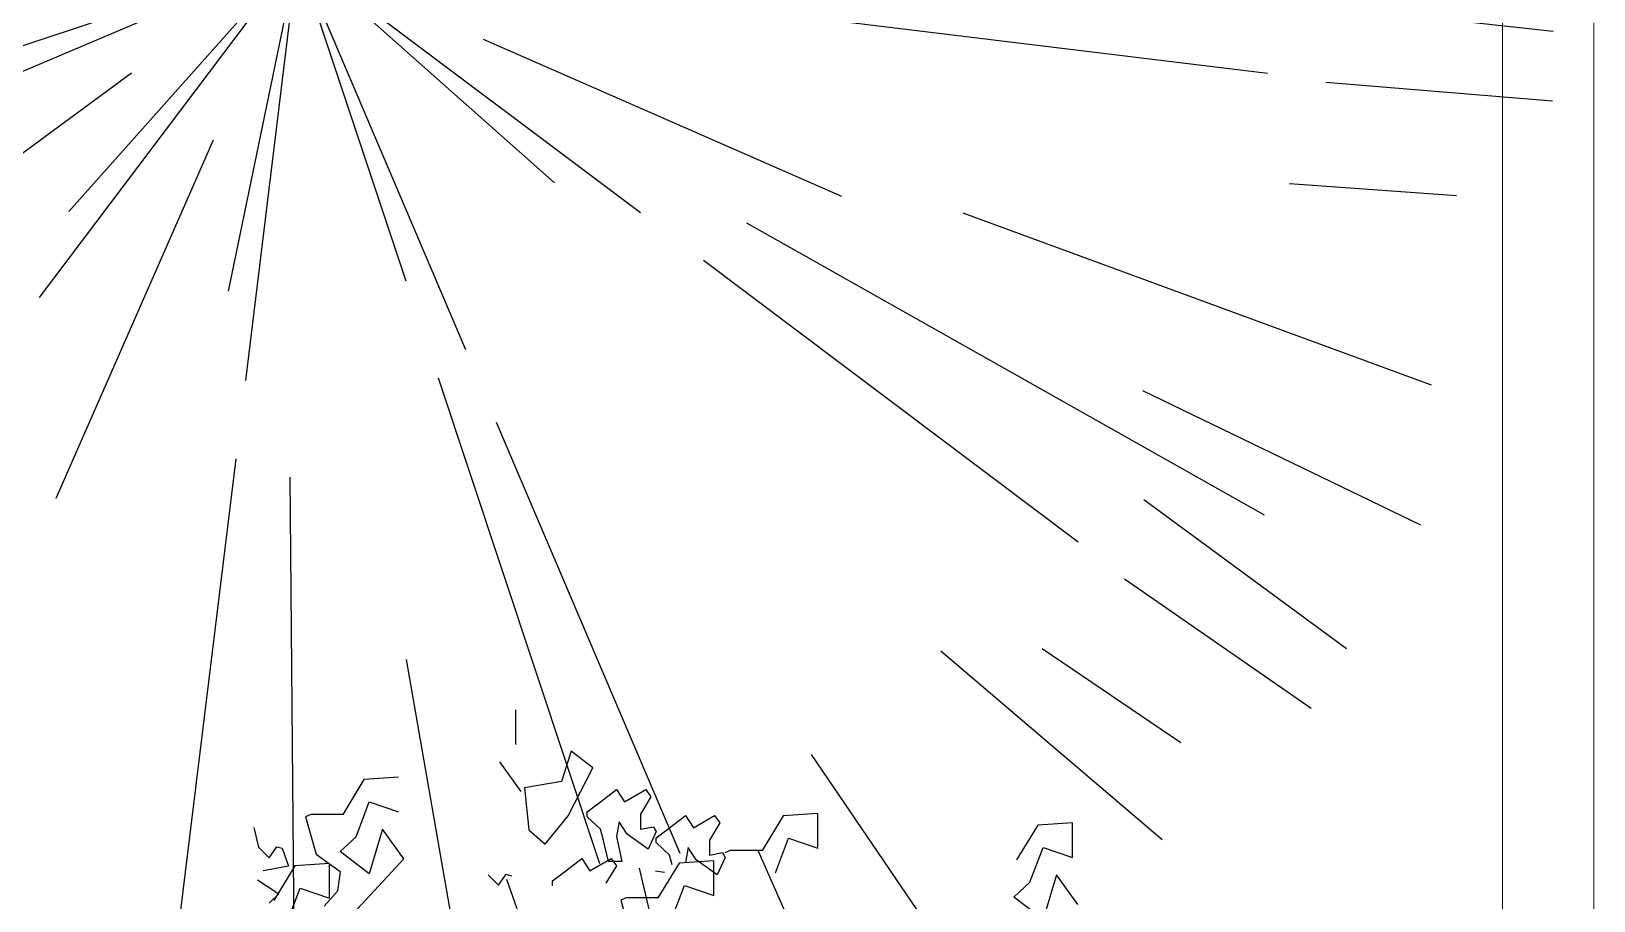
# Model space of a CAD drawing. Header units: metres. Extents: x -1655 to 449, y 40 to 361.
# Drawn here: x 192.016 to 192.871, y 61.427 to 61.903 of the extents above; entities that cross this region are included whole.
import ezdxf

# ---------------------------------------------------------------- set-up
doc = ezdxf.new("R2010")
doc.units = ezdxf.units.M
doc.header["$MEASUREMENT"] = 0
doc.layers.add('Layer5', color=31, linetype='Continuous', lineweight=9)
doc.layers.add('paisajismo', color=7, linetype='Continuous')

# ---------------------------------------------------------------- blocks, each defined once
blk = doc.blocks.new('derakht1')
at = {"layer": 'paisajismo', "color": 96}
for p, q in [((4591.55817, 2088.16759), (4591.46463, 2088.12783)), ((4591.55817, 2088.16759), (4591.48088, 2088.14192)), ((4591.55817, 2088.16759), (4591.49704, 2088.08639)), ((4591.55817, 2088.16759), (4591.50407, 2088.10671)), ((4591.55817, 2088.16759), (4591.54176, 2088.08782)), ((4591.55817, 2088.16759), (4591.54583, 2088.0667)), ((4591.55817, 2088.16759), (4591.63937, 2088.10646)), ((4591.55817, 2088.16759), (4591.61905, 2088.11349)), ((4591.55817, 2088.16759), (4591.59793, 2088.07405)), ((4591.55817, 2088.16759), (4591.58384, 2088.0903)), ((4591.79624, 2088.15594), (4591.85547, 2088.14943)), ((4591.67761, 2088.15298), (4591.78783, 2088.13951)), ((4591.60214, 2088.1476), (4591.687, 2088.11039)), ((4591.51887, 2088.13951), (4591.44422, 2088.08462)), ((4591.80168, 2088.13739), (4591.85532, 2088.13299)), ((4591.53818, 2088.12362), (4591.50097, 2088.03876)), ((4591.79304, 2088.11335), (4591.83262, 2088.1105)), ((4591.7157, 2088.10639), (4591.82662, 2088.06566)), ((4591.6645, 2088.10408), (4591.78703, 2088.03484)), ((4591.65431, 2088.09522), (4591.74302, 2088.02844)), ((4591.59147, 2088.06733), (4591.6297, 2087.95225)), ((4591.75827, 2088.0643), (4591.82402, 2088.03248)), ((4591.60524, 2088.05685), (4591.64868, 2087.95466)), ((4591.54356, 2088.04815), (4591.53009, 2087.93793)), ((4591.55634, 2088.04375), (4591.55763, 2087.90302)), ((4591.75852, 2088.03846), (4591.80656, 2088.00321)), ((4591.75396, 2088.01968), (4591.79821, 2087.98905)), ((4591.73445, 2088.00319), (4591.76731, 2087.98092)), ((4591.58393, 2088.00057), (4591.60412, 2087.88414)), ((4591.71051, 2088.00262), (4591.76289, 2087.95789)), ((4591.67981, 2087.97809), (4591.72085, 2087.91766)), ((4591.66711, 2087.95559), (4591.69109, 2087.90104)), ((4591.63903, 2087.95111), (4591.65496, 2087.8841)), ((4591.60762, 2087.94855), (4591.63061, 2087.88362))]:
    blk.add_line(p, q, dxfattribs=at)
blk = doc.blocks.new('A$C78ED2221')
at = {"layer": 'paisajismo', "color": 86}
for p, q in [((2.4149, 1.9266), (2.463, 1.8921)), ((2.4911, 1.918), (2.5473, 1.918)), ((2.5072, 1.8706), (2.4911, 1.918)), ((2.5473, 1.918), (2.5434, 1.862)), ((2.463, 1.8921), (2.3907, 1.8706)), ((2.4269, 1.8232), (2.451, 1.8491)), ((2.451, 1.8491), (2.5072, 1.8706)), ((2.5434, 1.862), (2.4871, 1.8276)), ((2.5064, 1.5058), (2.5626, 1.5058)), ((2.5225, 1.4584), (2.5064, 1.5058)), ((2.5626, 1.5058), (2.5587, 1.4498)), ((2.4663, 1.437), (2.5225, 1.4584)), ((2.5587, 1.4498), (2.5024, 1.4154)), ((2.5024, 1.4154), (2.5024, 1.3638)), ((2.491, 1.3559), (2.4629, 1.343)), ((2.4629, 1.343), (2.487, 1.3086)), ((2.4991, 1.3516), (2.491, 1.3559)), ((2.495, 1.3301), (2.4991, 1.3516)), ((2.5024, 1.3638), (2.4984, 1.3552)), ((2.5473, 1.3473), (2.5192, 1.3301)), ((2.5593, 1.3387), (2.5473, 1.3473)), ((2.4458, 1.2899), (2.4297, 1.3373)), ((2.4297, 1.3373), (2.4859, 1.3373)), ((2.4859, 1.3373), (2.482, 1.2813)), ((2.5192, 1.3301), (2.495, 1.3301)), ((2.5392, 1.3043), (2.5593, 1.3387)), ((2.5071, 1.2957), (2.4829, 1.2913)), ((2.487, 1.3086), (2.5071, 1.2957)), ((2.5593, 1.2913), (2.5392, 1.3043)), ((2.5392, 1.2655), (2.5593, 1.2913)), ((2.3896, 1.2685), (2.4458, 1.2899)), ((2.482, 1.2813), (2.4257, 1.2469)), ((2.479, 1.2699), (2.495, 1.2655)), ((2.495, 1.2655), (2.5151, 1.244)), ((2.5231, 1.244), (2.5392, 1.2655)), ((2.4257, 1.2469), (2.4257, 1.1953)), ((2.4696, 1.2428), (2.4672, 1.2574)), ((2.533, 1.2441), (2.5048, 1.2312)), ((2.5151, 1.244), (2.5231, 1.244)), ((2.541, 1.2398), (2.533, 1.2441)), ((2.5369, 1.2184), (2.541, 1.2398)), ((2.5048, 1.2312), (2.5289, 1.1968)), ((2.5611, 1.2184), (2.5369, 1.2184)), ((2.5892, 1.2355), (2.5611, 1.2184)), ((2.5811, 1.1925), (2.6012, 1.227)), ((2.6012, 1.227), (2.5892, 1.2355)), ((2.4217, 1.1867), (2.3615, 1.2039)), ((2.4257, 1.1953), (2.4217, 1.1867)), ((2.5289, 1.1968), (2.549, 1.1839)), ((2.6012, 1.1795), (2.5811, 1.1925)), ((2.4774, 1.1797), (2.4493, 1.1625)), ((2.4693, 1.1366), (2.4894, 1.1711)), ((2.4894, 1.1711), (2.4774, 1.1797)), ((2.5249, 1.1795), (2.4847, 1.1882)), ((2.4847, 1.1882), (2.4847, 1.1667)), ((2.4847, 1.1667), (2.5209, 1.1581)), ((2.549, 1.1839), (2.5249, 1.1795)), ((2.5811, 1.1538), (2.6012, 1.1795)), ((2.5209, 1.1581), (2.5369, 1.1538)), ((2.5369, 1.1538), (2.557, 1.1322)), ((2.5584, 1.1015), (2.6363, 1.1417)), ((2.565, 1.1322), (2.5811, 1.1538)), ((2.6363, 1.1417), (2.6631, 1.1063)), ((2.4894, 1.1237), (2.4693, 1.1366)), ((2.4693, 1.0979), (2.4894, 1.1237)), ((2.557, 1.1322), (2.565, 1.1322)), ((2.4533, 1.0763), (2.4693, 1.0979)), ((2.5128, 1.0644), (2.5584, 1.1015)), ((2.6143, 1.0908), (2.604, 1.0309)), ((2.6631, 1.1063), (2.6143, 1.0908)), ((2.4452, 1.0763), (2.4533, 1.0763)), ((2.5359, 1.0378), (2.5128, 1.0644)), ((2.604, 1.0309), (2.5359, 1.0378)), ((2.5978, 1.0254), (2.6459, 0.9909)), ((2.6741, 1.0168), (2.7303, 1.0168)), ((2.4461, 0.9888), (2.4641, 1.0011)), ((2.4632, 0.9717), (2.4461, 0.9888)), ((2.4641, 1.0011), (2.4615, 1.0098)), ((2.4002, 0.7536), (2.4887, 0.8354)), ((2.4887, 0.8354), (2.5368, 0.801)), ((2.581, 0.7794), (2.5649, 0.8268)), ((2.6211, 0.8268), (2.6172, 0.7708)), ((2.5368, 0.801), (2.4645, 0.7794)), ((2.4645, 0.7794), (2.5006, 0.7321)), ((2.5248, 0.758), (2.581, 0.7794)), ((2.6172, 0.7708), (2.5609, 0.7364)), ((2.5006, 0.7321), (2.5248, 0.758)), ((2.5609, 0.7364), (2.5609, 0.6848)), ((2.4364, 0.7279), (2.4123, 0.7063)), ((2.4413, 0.6676), (2.4252, 0.715)), ((2.4252, 0.715), (2.4814, 0.715)), ((2.4686, 0.7321), (2.4364, 0.7279)), ((2.4967, 0.6934), (2.4686, 0.7321)), ((2.4814, 0.715), (2.4774, 0.659)), ((2.5569, 0.6762), (2.4967, 0.6934)), ((2.5609, 0.6848), (2.5569, 0.6762)), ((2.3851, 0.6462), (2.4413, 0.6676)), ((2.4774, 0.659), (2.4212, 0.6247)), ((2.4324, 0.6328), (2.4172, 0.6175)), ((2.4546, 0.5983), (2.4324, 0.6328)), ((2.477, 0.6489), (2.4697, 0.6076)), ((2.506, 0.6382), (2.477, 0.6489)), ((2.5086, 0.6295), (2.506, 0.6382)), ((2.4906, 0.6172), (2.5086, 0.6295)), ((2.5077, 0.6001), (2.4906, 0.6172)), ((2.5397, 0.5924), (2.5077, 0.6001))]:
    blk.add_line(p, q, dxfattribs=at)
at = {"layer": 'paisajismo', "color": 64}
blk.add_line((2.3907, 1.8706), (2.4269, 1.8232), dxfattribs=at)

msp = doc.modelspace()

# ---------------------------------------------------------------- linework, layer by layer
at = {"layer": 'Layer5'}
for p, q in [((192.8714, 62.65783), (192.8714, 52.62867)), ((192.8214, 62.61705), (192.8214, 52.57867))]:
    msp.add_line(p, q, dxfattribs=at)

# ---------------------------------------------------------------- block references
at = {"xscale": 2.312637823219937, "yscale": 2.312637823219937, "zscale": 2.312637823219937}
msp.add_blockref('derakht1', (-10426.44945, -4767.23032), dxfattribs=at)
at = {"color": 1, "xscale": -0.3381494434166233, "yscale": 0.3381494434166233, "zscale": 0.3381494434166233, "rotation": 270}
msp.add_blockref('A$C78ED2221', (191.93738, 60.60794), dxfattribs=at)

doc.saveas('drawing.dxf')
